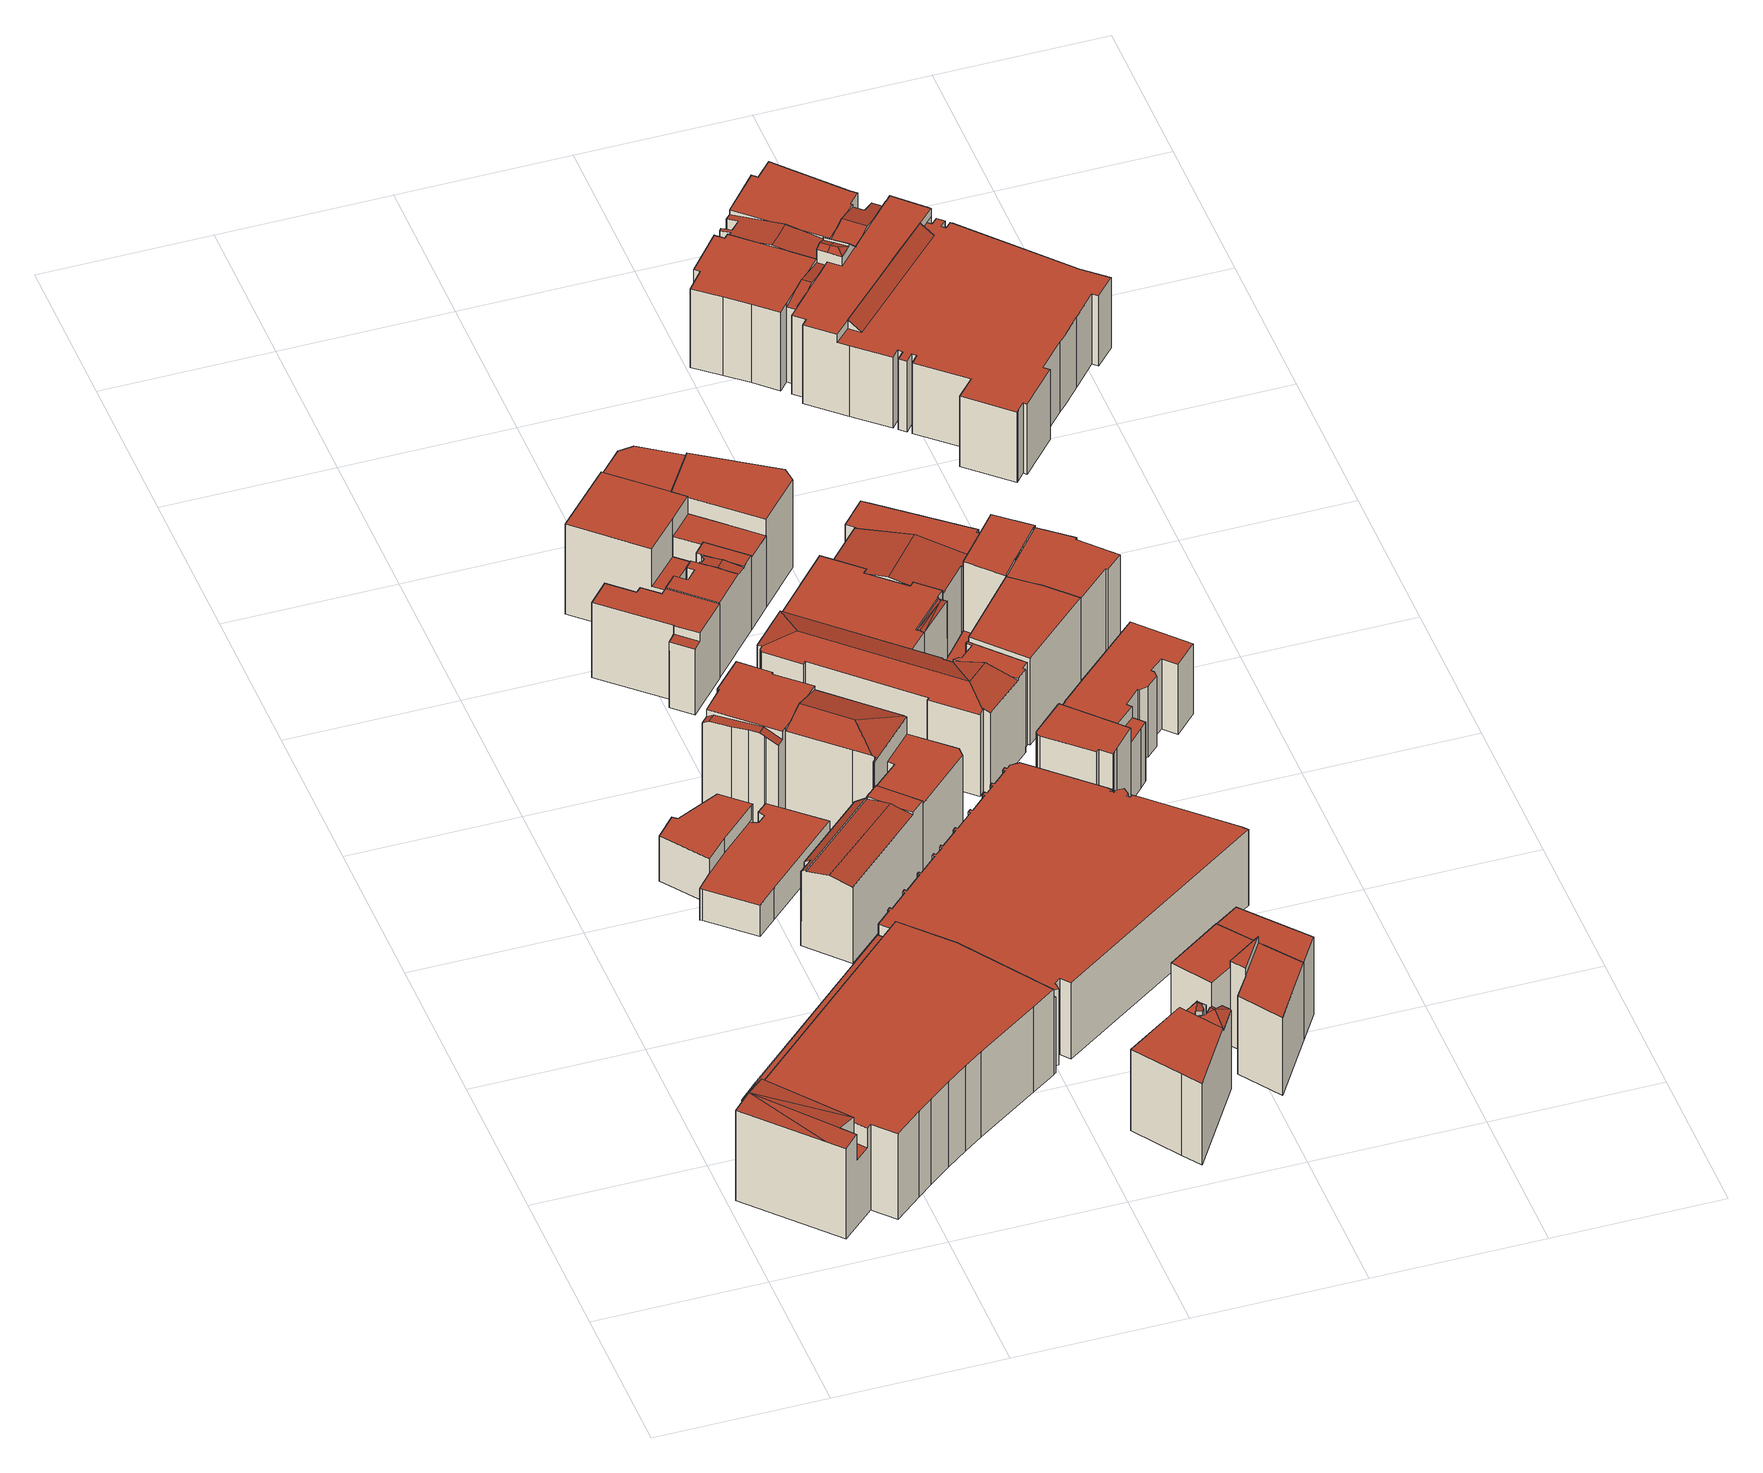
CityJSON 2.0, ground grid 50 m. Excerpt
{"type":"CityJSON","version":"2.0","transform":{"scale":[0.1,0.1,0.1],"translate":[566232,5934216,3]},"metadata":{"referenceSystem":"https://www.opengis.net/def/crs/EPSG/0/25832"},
"CityObjects":{
"building1":{"type":"Building","attributes":{"Gemeindeschluessel":"02000000","Geometrietyp2DReferenz":"3000","function":"31001_2460","roofType":"1000","measuredHeight":31.74,"storeysAboveGround":8},"geometry":[{"type":"MultiSurface","lod":"2","boundaries":[[[0,1,2]],[[3,4,5,6,1]],[[7,3,1]],[[8,9,10,11]],[[12,4,3,13]],[[10,13,3,7,11]],[[14,15,16,17]],[[17,16,18,19]],[[20,21,22,23]],[[23,22,24,25]],[[25,24,26,27]],[[27,26,28,29]],[[29,28,30,31]],[[31,30,32,33]],[[9,34,13,10]],[[11,7,35,8]],[[36,37,38,39,40,41,14,17,19,42,20,23,25,27,29,31,33]],[[0,2,39,38,43]],[[38,37,44,34,9,8,35,43]],[[44,37,36,45]],[[45,36,33,32]],[[21,20,42,46]],[[42,19,18,47,48,46]],[[15,14,41,49]],[[50,5,4,12,48,47]],[[41,40,6,5,50,49]],[[40,39,2,1,6]],[[21,46,48,12,13,34,44,45,32,30,28,26,24,22]],[[50,47,18,16,15,49]],[[0,43,35,7,1]]],"semantics":{"surfaces":[{"type":"RoofSurface"},{"type":"WallSurface"},{"type":"GroundSurface"}],"values":[0,0,0,0,1,1,1,1,1,1,1,1,1,1,1,1,2,1,1,1,1,1,1,1,1,1,1,0,0,0]}}]},
"building2":{"type":"Building","attributes":{"name":"Evangelisch Reformierte Kirche","Gemeindeschluessel":"02000000","Geometrietyp2DReferenz":"3000","function":"31001_3040","roofType":"1000","measuredHeight":15.54,"storeysAboveGround":1},"geometry":[{"type":"MultiSurface","lod":"2","boundaries":[[[51,52,53,54]],[[54,53,55,56]],[[57,58,59,60]],[[60,59,61,62]],[[63,64,65,66]],[[67,68,69,70]],[[71,72,64,63]],[[73,74,75,76]],[[76,75,77,78]],[[79,57,60,62,80,51,54,56,81,82,67,70,73,76,78,83]],[[65,64,72,84,85,55,53,52]],[[86,87,77,75,74,69,68,71,63,66,61,59,58]],[[65,52,51,80,66]],[[77,87,83,78]],[[85,84,82,81]],[[87,86,79,83]],[[69,74,73,70]],[[67,82,84,72,71,68]],[[86,58,57,79]],[[61,66,80,62]],[[55,85,81,56]]],"semantics":{"surfaces":[{"type":"WallSurface"},{"type":"GroundSurface"},{"type":"RoofSurface"}],"values":[0,0,0,0,0,0,0,0,0,1,2,2,0,0,0,0,0,0,0,0,0]}}]},
"building3":{"type":"Building","attributes":{"Gemeindeschluessel":"02000000","Geometrietyp2DReferenz":"3000","function":"31001_2010","roofType":"3100","measuredHeight":27.62,"storeysAboveGround":8},"geometry":[{"type":"MultiSurface","lod":"2","boundaries":[[[88,89,90,91,92,93]],[[94,95,89,88,96]],[[95,97,98,99,100,90]],[[101,102,103,104]],[[104,103,105,106]],[[92,107,108,93]],[[109,91,100,99,110]],[[110,99,98,111]],[[94,97,95]],[[90,100,91]],[[112,113,106,105]],[[114,101,104,106,113,109,110,111]],[[101,114,96,88,93,108,102]],[[114,111,98,97,94,96]],[[95,90,89]],[[109,113,112,107,92,91]],[[112,105,103,102,108,107]]],"semantics":{"surfaces":[{"type":"RoofSurface"},{"type":"WallSurface"},{"type":"GroundSurface"}],"values":[0,0,0,1,1,1,1,1,1,1,1,2,1,1,1,1,0]}}]},
"building4":{"type":"Building","attributes":{"Gemeindeschluessel":"02000000","Geometrietyp2DReferenz":"3000","function":"51009_1610","roofType":"1000","measuredHeight":26.26},"geometry":[{"type":"MultiSurface","lod":"2","boundaries":[[[115,116,117,118,119]],[[120,121,122,123,124]],[[124,123,116,115]],[[123,122,117,116]],[[122,121,118,117]],[[121,120,119,118]],[[120,124,115,119]]],"semantics":{"surfaces":[{"type":"GroundSurface"},{"type":"RoofSurface"},{"type":"WallSurface"}],"values":[0,1,2,2,2,2,2]}}]},
"building5":{"type":"Building","attributes":{"Gemeindeschluessel":"02000000","Geometrietyp2DReferenz":"3000","function":"31001_2010","roofType":"1000","measuredHeight":25.77,"storeysAboveGround":8},"geometry":[{"type":"MultiSurface","lod":"2","boundaries":[[[125,126,127,128]],[[128,127,129,130]],[[130,129,131,132]],[[132,131,133,134]],[[135,136,137,138]],[[139,140,141,142]],[[143,137,136,144,145,133,131,129,127,126]],[[139,142,146,125,128,130,132,134,147,148]],[[140,139,148,144,136,135]],[[138,137,143,146,142,141]],[[148,147,145,144]],[[125,146,143,126]],[[147,134,133,145]],[[138,141,140,135]]],"semantics":{"surfaces":[{"type":"WallSurface"},{"type":"RoofSurface"},{"type":"GroundSurface"}],"values":[0,0,0,0,0,0,1,2,0,0,0,0,0,1]}}]},
"building6":{"type":"Building","attributes":{"Gemeindeschluessel":"02000000","Geometrietyp2DReferenz":"3000","function":"31001_2070","roofType":"1000","measuredHeight":34.02,"storeysAboveGround":10},"geometry":[{"type":"MultiSurface","lod":"2","boundaries":[[[149,150,151,152,153]],[[154,155,156,157,150,149]],[[158,159,160,161,162,163,164,165,166,167,168,169]],[[170,171,157,156,172,173]],[[174,175,176,177,161,178]],[[179,162,177,176,180,181,182]],[[183,180,176,175,184,185,186,187]],[[187,186,188]],[[189,153,152,190]],[[191,155,154,192]],[[193,168,167,194]],[[194,167,166,195]],[[195,166,165,196]],[[196,165,164,197]],[[179,163,162]],[[161,160,178]],[[198,173,172,199]],[[200,182,181,201]],[[202,185,184,203]],[[204,187,188,205]],[[204,205,202,203,206,207,208,198,199,191,192,189,190,193,194,195,196,197,200,201,209]],[[200,197,164,163,179,182]],[[158,169,151,150,157,171]],[[202,205,188,186,185]],[[204,209,183,187]],[[209,201,181,180,183]],[[206,203,184,175,174]],[[162,161,177]],[[198,208,170,173]],[[208,207,159,158,171,170]],[[207,206,174,178,160,159]],[[191,199,172,156,155]],[[189,192,154,149,153]],[[193,190,152,151,169,168]]],"semantics":{"surfaces":[{"type":"RoofSurface"},{"type":"WallSurface"},{"type":"GroundSurface"}],"values":[0,0,0,0,0,0,0,0,1,1,1,1,1,1,1,1,1,1,1,1,2,1,1,1,1,1,1,1,1,1,1,1,1,1]}}]},
"building7":{"type":"Building","attributes":{"Gemeindeschluessel":"02000000","Geometrietyp2DReferenz":"3000","function":"51009_1610","roofType":"1000","measuredHeight":28.71},"geometry":[{"type":"MultiSurface","lod":"2","boundaries":[[[210,211,212,213,214,215,216,217,218]],[[216,219,220,217]],[[221,222,211,210]],[[223,224,225,226,227,228]],[[229,230,231,232,233,234,235,236,223,228]],[[237,238,239,216,215]],[[239,240,241,242,219,216]],[[231,243,232]],[[231,244,245,246,243]],[[247,248,231,230]],[[248,249,250,244,231]],[[251,252,253,221,210]],[[254,255,256,257]],[[258,259,260,261]],[[262,214,213,263]],[[263,213,212,264]],[[251,228,227,252]],[[265,226,225,266]],[[266,225,224,267]],[[268,236,235,269]],[[269,235,234,270]],[[270,234,233,271]],[[272,238,237,273]],[[274,242,241,275]],[[275,241,240,276]],[[277,246,245,278]],[[279,250,249,280]],[[261,260,255,254]],[[281,247,230,229,282,259,258]],[[283,274,275,276,272,273,262,263,264,284,285,265,266,267,268,269,270,271,277,278,279,280,281,258,261,254,257]],[[286,256,255,260,259,282]],[[283,257,256,286,218,217,220]],[[286,282,229,228,251,210,218]],[[277,271,233,232,243,246]],[[281,280,249,248,247]],[[279,278,245,244,250]],[[272,276,240,239,238]],[[268,267,224,223,236]],[[265,285,253,252,227,226]],[[285,284,222,221,253]],[[274,283,220,219,242]],[[284,264,212,211,222]],[[262,273,237,215,214]]],"semantics":{"surfaces":[{"type":"RoofSurface"},{"type":"WallSurface"},{"type":"GroundSurface"}],"values":[0,0,0,0,0,0,0,0,0,0,0,0,1,1,1,1,1,1,1,1,1,1,1,1,1,1,1,1,1,2,0,1,1,1,1,1,1,1,1,1,1,1,1]}}]},
"building8":{"type":"Building","attributes":{"Gemeindeschluessel":"02000000","Geometrietyp2DReferenz":"3000","function":"31001_2010","roofType":"1000","measuredHeight":30.96,"storeysAboveGround":8},"geometry":[{"type":"MultiSurface","lod":"2","boundaries":[[[287,288,289,290]],[[291,292,293,294]],[[295,296,297,298]],[[289,299,300,290]],[[301,288,287,302]],[[303,304,305,306]],[[307,301,302,308,295,298,305,304,291,294]],[[309,293,292,303,306,310]],[[293,309,307,294]],[[301,307,309,311,299,289,288]],[[308,302,287,290,300]],[[296,295,308,300]],[[303,292,291,304]],[[305,298,297,312,310,306]],[[311,309,310,312]],[[311,312,297,296,300,299]]],"semantics":{"surfaces":[{"type":"RoofSurface"},{"type":"WallSurface"},{"type":"GroundSurface"}],"values":[0,1,1,1,1,1,2,0,1,1,1,1,1,1,1,0]}}]},
"building9":{"type":"Building","attributes":{"Gemeindeschluessel":"02000000","Geometrietyp2DReferenz":"3000","function":"31001_2010","roofType":"1000","measuredHeight":24.37,"storeysAboveGround":7},"geometry":[{"type":"MultiSurface","lod":"2","boundaries":[[[313,314,315,316]],[[316,315,317,318]],[[319,320,321,322]],[[323,321,320,324,317,315,314]],[[325,313,316,318,326,319,322]],[[313,325,323,314]],[[325,322,321,323]],[[319,326,324,320]],[[326,318,317,324]]],"semantics":{"surfaces":[{"type":"WallSurface"},{"type":"RoofSurface"},{"type":"GroundSurface"}],"values":[0,0,0,1,2,0,0,0,0]}}]},
"building10":{"type":"Building","attributes":{"Gemeindeschluessel":"02000000","Geometrietyp2DReferenz":"3000","function":"31001_2010","roofType":"1000","measuredHeight":26.21,"storeysAboveGround":8},"geometry":[{"type":"MultiSurface","lod":"2","boundaries":[[[327,328,329,330,331,332,333,334,335]],[[336,337,338,339,329,328]],[[340,341,342,343]],[[343,342,344,345]],[[335,346,327]],[[336,347,337]],[[348,334,333,349]],[[349,333,332,350]],[[338,351,339]],[[330,352,331]],[[353,354,355,356]],[[357,358,351,338,337,347,359,360]],[[340,343,345,361,362,353,356,363,348,349,350,364,365,366,357,360]],[[359,347,336,327,346,355,354,367,368,344,342,341]],[[368,367,362,361]],[[369,366,365,370]],[[370,365,364,352]],[[358,357,366,369]],[[327,336,328]],[[330,329,339]],[[364,350,332,331,352]],[[367,354,353,362]],[[348,363,346,335,334]],[[355,346,363,356]],[[359,341,340,360]],[[344,368,361,345]],[[330,339,351,358,369,370,352]]],"semantics":{"surfaces":[{"type":"RoofSurface"},{"type":"WallSurface"},{"type":"GroundSurface"}],"values":[0,0,1,1,1,1,1,1,1,1,1,1,2,0,1,1,1,1,1,1,1,1,1,1,1,1,0]}}]},
"building11":{"type":"Building","attributes":{"Gemeindeschluessel":"02000000","Geometrietyp2DReferenz":"3000","function":"31001_2010","roofType":"1000","measuredHeight":26.34,"storeysAboveGround":7},"geometry":[{"type":"MultiSurface","lod":"2","boundaries":[[[371,372,373,374]],[[374,373,375,376]],[[376,375,377,378]],[[378,377,379,380]],[[380,379,381,382]],[[382,381,383,384]],[[384,383,385,386]],[[386,385,387,388]],[[388,387,389,390]],[[390,389,391,392]],[[392,391,393,394]],[[394,393,395,396]],[[396,395,397,398]],[[398,397,399,400]],[[400,399,401,402]],[[402,401,403,404]],[[404,403,405,406]],[[406,405,407,408]],[[408,407,409,410]],[[410,409,411,412]],[[413,414,415,416]],[[417,418,419,420]],[[420,419,421,422]],[[423,424,425,426]],[[426,425,427,428]],[[429,430,431,432]],[[432,431,433,434]],[[435,436,437,438]],[[439,440,441,442]],[[443,444,445,446]],[[446,445,447,448]],[[448,447,449,450]],[[451,452,453,454]],[[454,453,455,456]],[[456,455,457,458]],[[458,457,459,460]],[[461,462,463,464]],[[464,463,465,466]],[[466,465,467,468]],[[468,467,469,470]],[[470,469,471,472]],[[472,471,473,474]],[[474,473,475,476]],[[476,475,477,478]],[[478,477,479,480]],[[480,479,481,482]],[[482,481,483,484]],[[484,483,485,486]],[[486,485,487,488]],[[488,487,489,490]],[[490,489,491,492]],[[492,491,493,494]],[[494,493,495,496]],[[442,441,424,423]],[[451,454,456,458,460,497,371,374,376,378,380,382,384,386,388,390,392,394,396,398,400,402,404,406,408,410,412,443,446,448,450,461,464,466,468,470,472,474,476,478,480,482,484,486,488,490,492,494,496,429,432,434,413,416,498,417,420,422,435,438,439,442,423,426,428]],[[499,459,457,455,453,452,427,425,424,441,440,437,436,421,419,418,500,415,414,433,431,430,495,493,491,489,487,485,483,481,479,477,475,473,471,469,467,465,463,462,449,447,445,444,411,409,407,405,403,401,399,397,395,393,391,389,387,385,383,381,379,377,375,373,372]],[[449,462,461,450]],[[437,440,439,438]],[[495,430,429,496]],[[459,499,497,460]],[[427,452,451,428]],[[499,372,371,497]],[[421,436,435,422]],[[500,418,417,498]],[[415,500,498,416]],[[433,414,413,434]],[[411,444,443,412]]],"semantics":{"surfaces":[{"type":"WallSurface"},{"type":"GroundSurface"},{"type":"RoofSurface"}],"values":[0,0,0,0,0,0,0,0,0,0,0,0,0,0,0,0,0,0,0,0,0,0,0,0,0,0,0,0,0,0,0,0,0,0,0,0,0,0,0,0,0,0,0,0,0,0,0,0,0,0,0,0,0,0,1,2,0,0,0,0,0,0,0,0,0,0,0]}}]},
"building12":{"type":"Building","attributes":{"Gemeindeschluessel":"02000000","Geometrietyp2DReferenz":"3000","function":"31001_2010","roofType":"1000","measuredHeight":29.57,"storeysAboveGround":7},"geometry":[{"type":"MultiSurface","lod":"2","boundaries":[[[501,502,503,504]],[[505,506,503,502,507]],[[508,509,501,504,510]],[[508,510,506,505]],[[509,508,505,507]],[[510,504,503,506]],[[501,509,507,502]]],"semantics":{"surfaces":[{"type":"WallSurface"},{"type":"RoofSurface"},{"type":"GroundSurface"}],"values":[0,1,2,0,0,0,0]}}]},
"building13":{"type":"Building","attributes":{"Gemeindeschluessel":"02000000","Geometrietyp2DReferenz":"3000","function":"31001_2010","roofType":"1000","measuredHeight":24.8,"storeysAboveGround":6},"geometry":[{"type":"MultiSurface","lod":"2","boundaries":[[[511,512,513,514,515,516,517,518]],[[519,520,521,522,523,524,525,526]],[[526,525,512,511]],[[525,524,513,512]],[[524,523,514,513]],[[523,522,515,514]],[[522,521,516,515]],[[521,520,517,516]],[[520,519,518,517]],[[519,526,511,518]]],"semantics":{"surfaces":[{"type":"GroundSurface"},{"type":"RoofSurface"},{"type":"WallSurface"}],"values":[0,1,2,2,2,2,2,2,2,2]}}]},
"building14":{"type":"Building","attributes":{"Gemeindeschluessel":"02000000","Geometrietyp2DReferenz":"3000","function":"31001_2010","roofType":"1000","measuredHeight":29.18,"storeysAboveGround":7},"geometry":[{"type":"MultiSurface","lod":"2","boundaries":[[[527,528,529]],[[530,531,532,533]],[[534,535,536,537]],[[538,529,528,539]],[[540,541,542,543]],[[534,537,544,545,530,533,546,540,543]],[[542,541,547,548,549,536,535]],[[547,541,540,546,550,551]],[[545,544,549,548,527,529,538]],[[542,535,534,543]],[[536,549,544,537]],[[548,547,551,539,528,527]],[[531,530,545,538]],[[550,546,533,532]],[[550,532,531,538,539,551]]],"semantics":{"surfaces":[{"type":"RoofSurface"},{"type":"WallSurface"},{"type":"GroundSurface"}],"values":[0,1,1,1,1,2,0,1,1,1,1,1,1,1,0]}}]},
"building15":{"type":"Building","attributes":{"Gemeindeschluessel":"02000000","Geometrietyp2DReferenz":"3000","function":"31001_2010","roofType":"3100","measuredHeight":30.84,"storeysAboveGround":7},"geometry":[{"type":"MultiSurface","lod":"2","boundaries":[[[552,553,554,555,556,557]],[[558,559,560,561,562,563]],[[564,565,566,567]],[[568,569,564,570]],[[571,572,573,574,575]],[[576,577,578,579,580,581,582,583,584,585,586,587,588,573]],[[589,590,591,592,576,572,571]],[[564,569,565]],[[593,553,552,594]],[[594,552,557,595]],[[596,597,598,599]],[[599,598,600,601]],[[601,600,602,603]],[[566,604,605,567]],[[606,607,608,609]],[[609,608,610,611]],[[611,610,612,613]],[[613,612,614,615]],[[615,614,616,617]],[[617,616,618,619]],[[620,621,622,623]],[[624,625,626,627]],[[627,626,628,629]],[[567,605,630]],[[631,632,633]],[[562,632,634,563]],[[635,561,560,636]],[[636,560,559,637]],[[638,587,586,639]],[[639,586,585,640]],[[640,585,584,641]],[[641,584,583,642]],[[643,582,581,644]],[[645,580,579,646]],[[646,579,578,647]],[[592,577,576]],[[573,588,574]],[[648,591,590,649]],[[650,651,652,653]],[[654,655,604,566,565,569,568,656]],[[653,652,644,581,580,645]],[[629,628,597,596]],[[607,606,595,557,556,657,658]],[[648,649,624,627,629,596,599,601,603,593,594,595,606,609,611,613,615,617,619,654,656,659,635,636,637,620,623,660,638,639,640,641,642,650,653,645,646,647]],[[571,575,661,622,621,662,657,556,555]],[[571,555,554,602,600,598,597,628,626,625,589]],[[634,632,631,630,605,604,655,618,616,614,612,610,608,607,658]],[[634,658,657,662,558,563]],[[622,661,660,623]],[[659,656,568,570,633,632]],[[638,660,661,575,574,588,587]],[[651,650,642,583,582,643]],[[648,647,578,577,592,591]],[[576,573,572]],[[630,631,663]],[[635,659,632,562,561]],[[624,649,590,589,625]],[[620,637,559,558,662,621]],[[618,655,654,619]],[[593,603,602,554,553]],[[651,643,644,652]],[[631,633,570,564,663]],[[630,663,564,567]]],"semantics":{"surfaces":[{"type":"RoofSurface"},{"type":"WallSurface"},{"type":"GroundSurface"}],"values":[0,0,0,0,0,0,0,0,1,1,1,1,1,1,1,1,1,1,1,1,1,1,1,1,1,1,1,1,1,1,1,1,1,1,1,1,1,1,1,1,1,1,1,2,0,0,0,1,1,1,1,1,1,1,1,1,1,1,1,1,0,0,0]}}]},
"building16":{"type":"Building","attributes":{"Gemeindeschluessel":"02000000","Geometrietyp2DReferenz":"3000","function":"31001_2010","roofType":"1000","measuredHeight":30.33,"storeysAboveGround":8},"geometry":[{"type":"MultiSurface","lod":"2","boundaries":[[[664,665,666,511]],[[516,667,668,508]],[[669,510,508,668]],[[666,665,670,669,668,667]],[[516,508,510,671,664,511]],[[671,510,669,670]],[[516,511,666,667]],[[664,671,670,665]]],"semantics":{"surfaces":[{"type":"WallSurface"},{"type":"RoofSurface"},{"type":"GroundSurface"}],"values":[0,0,0,1,2,0,0,0]}}]},
"building17":{"type":"Building","attributes":{"Gemeindeschluessel":"02000000","Geometrietyp2DReferenz":"3000","function":"31001_2010","roofType":"1000","measuredHeight":26.85,"storeysAboveGround":7},"geometry":[{"type":"MultiSurface","lod":"2","boundaries":[[[546,672,673,674]],[[674,673,675,676]],[[543,677,678,540]],[[540,678,672,546]],[[679,680,677,543]],[[680,679,676,675]],[[676,679,543,540,546,674]],[[680,675,673,672,678,677]]],"semantics":{"surfaces":[{"type":"WallSurface"},{"type":"GroundSurface"},{"type":"RoofSurface"}],"values":[0,0,0,0,0,0,1,2]}}]},
"building18":{"type":"Building","attributes":{"Gemeindeschluessel":"02000000","Geometrietyp2DReferenz":"3000","function":"31001_2010","roofType":"1000","measuredHeight":26.01,"storeysAboveGround":7},"geometry":[{"type":"MultiSurface","lod":"2","boundaries":[[[681,682,683,684]],[[684,683,685,686]],[[686,685,687,688]],[[688,687,689,690]],[[690,689,691,692]],[[693,694,695,696]],[[697,698,699,700]],[[700,699,701,702]],[[703,704,705,706]],[[706,705,707,708]],[[695,694,707,705,704,691,689,687,685,683,682,701,699,698]],[[703,706,708,693,696,697,700,702,681,684,686,688,690,692]],[[697,696,695,698]],[[693,708,707,694]],[[703,692,691,704]],[[681,702,701,682]]],"semantics":{"surfaces":[{"type":"WallSurface"},{"type":"RoofSurface"},{"type":"GroundSurface"}],"values":[0,0,0,0,0,0,0,0,0,0,1,2,0,0,0,0]}}]},
"building19":{"type":"Building","attributes":{"Gemeindeschluessel":"02000000","Geometrietyp2DReferenz":"3000","function":"31001_2010","roofType":"3100","measuredHeight":27.62,"storeysAboveGround":7},"geometry":[{"type":"MultiSurface","lod":"2","boundaries":[[[614,616,709,710,711,712,713,714]],[[715,716,717,718]],[[719,720,721,722]],[[722,721,723,724]],[[724,723,725,726]],[[727,711,710,728]],[[728,710,709,729]],[[729,709,616,730]],[[730,616,614,731]],[[727,728,729,730,731,715,718,732,733,734,735,719,722,724,726]],[[736,737,738,733,732,739]],[[740,712,711,727,726,725]],[[741,734,733,738]],[[720,719,735,742]],[[742,735,734,741]],[[739,732,718,717]],[[715,731,614,714,716]],[[737,736,713,712,740]],[[737,740,725,723,721,720,742,741,738]],[[739,717,716,714,713,736]]],"semantics":{"surfaces":[{"type":"RoofSurface"},{"type":"WallSurface"},{"type":"GroundSurface"}],"values":[0,1,1,1,1,1,1,1,1,2,1,1,1,1,1,1,1,1,0,0]}}]},
"building20":{"type":"Building","attributes":{"Gemeindeschluessel":"02000000","Geometrietyp2DReferenz":"3000","function":"31001_2010","roofType":"1000","measuredHeight":29.89,"storeysAboveGround":8},"geometry":[{"type":"MultiSurface","lod":"2","boundaries":[[[743,744,745,746,747,748,749,750,751,752,753,754]],[[755,756,757,758,759,760,761,762]],[[763,752,751,764]],[[764,751,750,765]],[[765,750,749,766]],[[767,754,753,768]],[[768,753,752,763]],[[743,769,770,744]],[[771,758,757,772]],[[772,757,756,773]],[[773,756,755,774]],[[775,762,761,776]],[[746,760,759,747]],[[777,778,779,780]],[[780,779,781,782]],[[782,781,783,784]],[[785,786,769,743,754,767]],[[787,748,747,759,758,771]],[[785,767,768,763,764,765,766,787,771,772,773,774,775,776,788,777,780,782,784]],[[778,777,788,745,744,770]],[[775,774,755,762]],[[786,785,784,783]],[[788,776,761,760,746,745]],[[787,766,749,748]],[[786,783,781,779,778,770,769]]],"semantics":{"surfaces":[{"type":"RoofSurface"},{"type":"WallSurface"},{"type":"GroundSurface"}],"values":[0,0,1,1,1,1,1,1,1,1,1,1,1,1,1,1,1,1,2,1,1,1,1,1,0]}}]},
"building21":{"type":"Building","attributes":{"Gemeindeschluessel":"02000000","Geometrietyp2DReferenz":"3000","function":"31001_2010","roofType":"1000","measuredHeight":24.39,"storeysAboveGround":6},"geometry":[{"type":"MultiSurface","lod":"2","boundaries":[[[789,790,791,792]],[[792,791,793,794]],[[794,793,795,796]],[[797,798,799,800,801]],[[800,799,802,803]],[[804,805,806,807]],[[807,806,790,789]],[[808,809,810,811]],[[811,810,812,813]],[[813,812,814,815]],[[815,814,816,817]],[[817,816,818,819]],[[819,818,798,797]],[[820,821,822,823]],[[824,825,826,827]],[[801,800,828,829]],[[830,826,825,831,795,793,791,790,806,805,802,799,798,818,816,814,812,810,809]],[[832,808,811,813,815,817,819,797,801,829,820,823,804,807,789,792,794,796,833,824,827]],[[833,796,795,831]],[[824,833,831,825]],[[832,827,826,830]],[[821,820,829,828]],[[808,832,830,809]],[[804,823,822,803,802,805]],[[821,828,800,803,822]]],"semantics":{"surfaces":[{"type":"WallSurface"},{"type":"RoofSurface"},{"type":"GroundSurface"}],"values":[0,0,0,0,0,0,0,0,0,0,0,0,0,0,0,0,1,2,0,0,0,0,0,0,1]}}]},
"building22":{"type":"Building","attributes":{"Gemeindeschluessel":"02000000","Geometrietyp2DReferenz":"3000","function":"31001_2010","roofType":"1000","measuredHeight":28.55,"storeysAboveGround":8},"geometry":[{"type":"MultiSurface","lod":"2","boundaries":[[[834,835,836,837]],[[838,839,840,841]],[[841,840,842,843]],[[843,842,844,845]],[[846,847,848,849]],[[849,848,850,851]],[[851,850,852,853]],[[854,855,856,857]],[[852,850,848,847,856,855,844,842,840,839,836,835,858]],[[846,849,851,853,859,834,837,838,841,843,845,854,857]],[[859,853,852,858]],[[846,857,856,847]],[[854,845,844,855]],[[838,837,836,839]],[[834,859,858,835]]],"semantics":{"surfaces":[{"type":"WallSurface"},{"type":"RoofSurface"},{"type":"GroundSurface"}],"values":[0,0,0,0,0,0,0,0,1,2,0,0,0,0,0]}}]},
"building23":{"type":"Building","attributes":{"Gemeindeschluessel":"02000000","Geometrietyp2DReferenz":"3000","function":"31001_3030","roofType":"1000","measuredHeight":31.26,"storeysAboveGround":1},"geometry":[{"type":"MultiSurface","lod":"2","boundaries":[[[860,861,862,863,864,865]],[[862,866,867,868,869,863]],[[870,871,872,873]],[[871,874,875,872]],[[876,877,871,870]],[[878,879,880]],[[877,881,874,871]],[[882,879,878]],[[883,882,878]],[[884,883,878]],[[876,881,877]],[[883,885,882]],[[886,887,868]],[[868,887,869]],[[864,888,865]],[[889,890,891]],[[892,893,879,894]],[[895,894,879,893,896]],[[860,897,861]],[[866,898,867]],[[899,900,901,902]],[[903,904,905,906]],[[907,908,909,910]],[[910,909,911,912]],[[912,911,913,914]],[[914,913,915,916]],[[917,918,919,920]],[[920,919,921,922]],[[922,921,908,907]],[[923,924,925,926]],[[927,928,929,930]],[[930,929,931,932]],[[932,931,933,934]],[[934,933,935,936]],[[937,938,939,940]],[[902,901,941,942]],[[943,944,945,946]],[[946,945,947,948]],[[948,947,949,950]],[[950,949,951,952]],[[952,951,953,954]],[[954,953,955,956]],[[956,955,957,958]],[[958,957,959,960]],[[960,959,961,962]],[[962,961,963,964]],[[964,963,965,966]],[[966,965,967,968]],[[968,967,969,970]],[[970,969,971,972]],[[972,971,973,974]],[[974,973,975,976]],[[976,975,977,978]],[[979,980,981,982]],[[982,981,983,984]],[[985,986,904,903]],[[987,988,989,990]],[[990,989,991,992]],[[992,991,993,994]],[[994,993,995,996]],[[996,995,997,998]],[[998,997,999,1000]],[[1000,999,1001,1002]],[[1002,1001,1003,1004]],[[1004,1003,1005,1006]],[[1006,1005,1007,1008]],[[1008,1007,1009,1010]],[[1010,1009,1011,1012]],[[899,1013,1014,1015,906,905,1016,1017,1018,900]],[[939,938,941,901,1019,1020,1021,904,986,983,981,980,1022,1023,1024,1025,1026,1027,883,1028,1029,898,866,1030,861,897,1031,1032]],[[977,975,973,971,969,967,965,963,961,959,957,955,953,951,949,947,945,944,1033,1034,1035,1036,1011,1009,1007,1005,1003,1001,999,997,995,993,991,989,988,985,903,906,1015,1014,1013,899,902,942]],[[900,1018,1017,1016,905,904,1021,1020,1019,901]],[[1010,1012,1037,1038,1039,1040,943,946,948,950,952,954,956,958,960,962,964,966,968,970,972,974,976,978,1041,937,940,1042,1043,1044,1045,1046,917,920,922,907,910,912,914,916,1047,1048,1049,923,926,1050,1051,1052,1053,1054,1055,1056,927,930,932,934,936,1057,1058,1059,1060,1061,1062,1063,979,982,984,1064,987,990,992,994,996,998,1000,1002,1004,1006,1008]],[[1065,1066,1067,1068,1069,1070,1071,1072,1073,1074,1075,1076,1077,1078,1079,1080,925,924]],[[1081,1082,1024,1083,1084,1085,1086,1087,1088,889,891,1089]],[[1044,897,860,865,888,1045]],[[915,1090,1067,1066,1065,1049,1048,1047,916]],[[890,889,1088,1087,1060,1059,1058,1057,1091]],[[887,873,872,875,880,879,894,895,1092,1093,868]],[[943,1040,1039,1038,1035,1034,1033,944]],[[986,985,988,987,1064,984,983]],[[1038,1037,1012,1011,1036,1035]],[[1084,1022,980,979,1063,1062,1085]],[[1041,978,977,942,941,938,937]],[[940,939,1032,1042]],[[1075,1074,1094,928,927,1056,1055]],[[1087,1086,1085,1062,1061,1060]],[[1023,1022,1084,1083,1024]],[[885,883,1027,1026,1095]],[[1025,1024,1082,1026]],[[1089,891,1096,892]],[[1029,1028,883,884,881,876]],[[882,885,1095,1097,894,879]],[[874,881,884,878,880,875]],[[867,898,1029,876,870,873,887,868]],[[1032,1031,897,1044,1043,1042]],[[1073,1072,1098,1094,1074]],[[1057,936,935,1091]],[[1030,866,862,861]],[[863,869,1099,864]],[[1071,896,1100,1072]],[[1054,1053,1077,1076,1075,1055]],[[1101,886,1069,1068]],[[1079,1078,1077,1053,1052,1051]],[[1080,1079,1051,1050,926,925]],[[1049,1065,924,923]],[[917,1046,1045,888,1102,918]],[[1068,1067,1090]],[[1097,1095,1026,1082,1081,1089,892,894]],[[886,868,1093,1092,895,896,1071,1070,1069]],[[1098,1072,1100,896,893,892,1096,891,890,1091,935,933,931,929,928,1094]],[[921,919,918,1102,888,864,1099,869,887,886,1101,1068,1090,915,913,911,909,908]]],"semantics":{"surfaces":[{"type":"RoofSurface"},{"type":"WallSurface"},{"type":"GroundSurface"}],"values":[0,0,0,0,0,0,0,0,0,0,0,0,1,1,1,1,1,1,1,1,1,1,1,1,1,1,1,1,1,1,1,1,1,1,1,1,1,1,1,1,1,1,1,1,1,1,1,1,1,1,1,1,1,1,1,1,1,1,1,1,1,1,1,1,1,1,1,1,0,0,0,1,2,0,0,1,1,1,1,1,1,1,1,1,1,1,1,1,1,1,1,1,1,1,1,1,1,1,1,1,1,1,1,1,1,1,1,1,0,0,0,0]}}]}
},
"vertices":[
[192,97,357],[62,345,364],[8,295,357],[293,167,357],[115,395,357],[106,387,358],[107,387,358],[243,131,364],[276,92,272],[320,132,272],[293,167,272],[243,131,272],[115,395,341],[293,167,341],[122,475,46],[122,475,272],[626,944,272],[626,944,46],[628,942,272],[628,942,46],[967,506,46],[967,506,341],[894,457,341],[894,457,46],[704,328,341],[704,328,46],[647,288,341],[647,288,46],[583,241,341],[583,241,46],[516,189,341],[516,189,46],[470,152,341],[470,152,46],[320,132,341],[276,92,364],[388,83,46],[332,143,46],[233,52,46],[8,295,46],[107,387,46],[70,426,46],[788,769,46],[233,52,358],[332,143,341],[388,83,341],[788,769,341],[663,904,272],[663,904,341],[70,426,272],[106,387,272],
[255,1635,4],[255,1635,160],[312,1697,160],[312,1697,4],[326,1686,160],[326,1686,4],[434,1336,4],[434,1336,112],[311,1446,112],[311,1446,4],[305,1452,112],[305,1452,4],[413,1568,112],[413,1568,160],[351,1504,160],[351,1504,112],[518,1665,4],[518,1665,112],[540,1655,112],[540,1655,4],[524,1672,112],[524,1672,160],[563,1676,4],[563,1676,112],[552,1696,112],[552,1696,4],[582,1723,112],[582,1723,4],[492,1390,4],[351,1504,4],[456,1747,4],[531,1679,4],[718,1600,4],[531,1679,160],[456,1747,160],[492,1390,112],[718,1600,112],
[575,1186,296],[822,1412,296],[804,1432,291],[775,1463,283],[774,1463,283],[528,1236,283],[869,1362,283],[840,1393,291],[622,1135,283],[869,1362,291],[908,1398,291],[813,1498,291],[775,1463,291],[517,1248,20],[517,1248,276],[558,1285,276],[558,1285,20],[544,1300,260],[544,1300,20],[774,1463,288],[528,1236,288],[775,1463,20],[813,1498,20],[908,1398,20],[750,1489,260],[750,1489,20],[622,1135,20],
[582,1976,28],[565,1958,28],[562,1966,28],[565,1975,28],[573,1979,28],[573,1979,291],[565,1975,291],[562,1966,291],[565,1958,291],[582,1976,291],
[348,2451,27],[348,2451,285],[406,2515,285],[406,2515,27],[474,2453,285],[474,2453,27],[489,2468,285],[489,2468,27],[535,2426,285],[535,2426,27],[578,2241,257],[578,2241,285],[522,2292,285],[522,2292,257],[556,2218,27],[556,2218,253],[501,2269,254],[501,2269,27],[523,2292,285],[665,2337,285],[551,2442,285],[523,2292,27],[551,2442,27],[665,2337,27],
[462,1832,340],[482,1853,340],[467,1867,328],[453,1852,328],[447,1846,328],[510,1788,344],[545,1757,348],[570,1734,350],[588,1754,350],[628,1717,353],[639,1729,353],[640,1728,353],[663,1753,353],[737,1833,353],[767,1865,353],[677,1948,353],[681,1953,353],[604,2025,353],[521,1936,353],[525,1932,353],[467,1867,353],[610,1698,324],[628,1717,324],[580,1725,344],[582,1723,342],[781,1597,343],[821,1559,343],[818,1683,368],[700,1793,368],[640,1728,343],[767,1865,340],[957,1687,340],[955,1689,340],[908,1733,340],[961,1683,338],[827,1553,341],[830,1551,340],[822,1542,340],[822,1536,338],[819,1539,338],[447,1846,28],[453,1852,28],[545,1757,28],[510,1788,28],[525,1932,28],[521,1936,28],[604,2025,28],[681,1953,28],[677,1948,28],[582,1723,28],[580,1725,28],[908,1733,28],[955,1689,28],[830,1551,28],[827,1553,28],[822,1536,28],[819,1539,28],[781,1597,28],[639,1729,28],[610,1698,28],[961,1683,28],
[1282,274,319],[1287,287,329],[1287,288,330],[1288,295,334],[1291,301,339],[1293,301,341],[1300,319,355],[1253,318,320],[1252,317,319],[1317,362,320],[1295,347,320],[1289,279,319],[1288,282,323],[1299,270,349],[1298,270,349],[1295,272,349],[1293,274,348],[1292,274,348],[1285,269,345],[1333,198,345],[1334,198,345],[1334,271,359],[1312,270,353],[1309,268,352],[1306,268,351],[1303,268,350],[1300,269,349],[1312,305,331],[1318,311,333],[1313,319,345],[1311,323,345],[1333,338,321],[1317,362,319],[1325,284,359],[1339,281,356],[1334,289,356],[1326,284,359],[1380,270,345],[1377,274,347],[1362,292,348],[1341,278,356],[1285,269,319],[1292,274,319],[1291,276,319],[1075,197,72],[1075,197,353],[1130,234,353],[1130,234,72],[1207,3,72],[1207,3,353],[1169,58,353],[1169,58,72],[1291,301,72],[1288,295,72],[1287,288,72],[1293,274,72],[1295,272,72],[1298,270,72],[1300,269,72],[1303,268,72],[1306,268,72],[1309,268,72],[1318,311,72],[1312,305,72],[1317,362,72],[1333,338,72],[1311,323,72],[1326,284,72],[1334,289,72],[1341,278,72],[1362,292,72],[1380,270,72],[1333,198,353],[1295,347,72],[1288,282,72],[1291,276,72],[1252,317,353],
[686,2565,73],[705,2586,73],[678,2611,73],[659,2590,73],[672,2753,27],[672,2753,337],[708,2720,337],[708,2720,27],[588,2513,27],[588,2513,207],[588,2514,207],[588,2514,27],[678,2611,207],[659,2590,207],[705,2586,27],[686,2565,27],[524,2888,337],[524,2888,27],[365,2718,27],[365,2718,337],[640,2646,27],[659,2590,27],[640,2646,337],[549,2549,337],[640,2646,207],[549,2549,207],
[810,1502,36],[810,1502,280],[891,1576,280],[891,1576,36],[876,1593,280],[876,1593,36],[1072,1581,36],[1072,1581,280],[1072,1551,280],[1072,1551,36],[908,1398,280],[961,1683,280],[908,1398,36],[961,1683,36],
[691,2487,288],[706,2473,290],[729,2499,290],[715,2511,288],[684,2540,284],[685,2521,286],[676,2511,286],[671,2515,285],[666,2509,285],[720,2460,288],[751,2432,284],[774,2457,284],[743,2486,288],[551,2442,28],[551,2442,288],[582,2476,288],[582,2476,28],[586,2481,288],[586,2481,28],[666,2509,288],[751,2432,288],[671,2515,28],[676,2511,28],[685,2521,28],[774,2457,288],[684,2540,288],[629,2502,28],[629,2502,288],[649,2524,288],[649,2524,28],[806,2493,28],[806,2493,288],[665,2337,288],[665,2337,28],[617,2453,28],[647,2486,28],[666,2509,28],[684,2540,28],[673,2550,28],[705,2586,28],[647,2486,288],[617,2453,288],[705,2586,288],[673,2550,288],
[628,942,48],[628,942,311],[673,984,311],[673,984,48],[669,988,311],[669,988,48],[677,995,311],[677,995,48],[682,989,311],[682,989,48],[735,1039,311],[735,1039,48],[730,1044,311],[730,1044,48],[738,1052,311],[738,1052,48],[743,1046,311],[743,1046,48],[796,1096,311],[796,1096,48],[791,1102,311],[791,1102,48],[797,1107,311],[797,1107,48],[802,1102,311],[802,1102,48],[857,1153,311],[857,1153,48],[852,1159,311],[852,1159,48],[859,1165,311],[859,1165,48],[864,1160,311],[864,1160,48],[887,1180,311],[887,1180,48],[882,1186,311],[882,1186,48],[888,1192,311],[888,1192,48],[893,1187,311],[893,1187,48],[1389,1247,48],[1389,1247,311],[1394,1253,311],[1394,1253,48],[1422,1227,48],[1422,1227,311],[1416,1222,311],[1416,1222,48],[1424,1214,311],[1424,1214,48],[1030,549,48],[1030,549,311],[1007,576,311],[1007,576,48],[990,561,311],[990,561,48],[1380,1267,48],[1380,1267,311],[1387,1260,311],[1387,1260,48],[1381,1254,311],[1381,1254,48],[1431,1221,48],[1431,1221,311],[1439,1214,311],[1439,1214,48],[1662,1003,48],[1662,1003,311],[1675,988,311],[1675,988,48],[944,1234,48],[944,1234,311],[939,1239,311],[939,1239,48],[947,1247,311],[947,1247,48],[952,1241,311],[952,1241,48],[991,538,48],[991,538,311],[967,537,311],[967,537,48],[959,528,311],[959,528,48],[973,509,311],[973,509,48],[967,506,311],[967,506,48],[1004,1290,48],[1004,1290,311],[999,1295,311],[999,1295,48],[1008,1303,311],[1008,1303,48],[1013,1298,311],[1013,1298,48],[1063,1345,311],[1063,1345,48],[1058,1350,311],[1058,1350,48],[1067,1358,311],[1067,1358,48],[1072,1353,311],[1072,1353,48],[1095,1375,311],[1095,1375,48],[1090,1380,311],[1090,1380,48],[1097,1387,311],[1097,1387,48],[1103,1382,311],[1103,1382,48],[1146,1422,311],[1146,1422,48],[1141,1428,311],[1141,1428,48],[1149,1435,311],[1149,1435,48],[1154,1430,311],[1154,1430,48],[1166,1441,311],[1166,1441,48],[1193,1441,311],[1193,1441,48],[788,769,48],[1419,1253,48],[788,769,311],[1419,1253,311],
[598,2967,29],[598,2967,325],[644,2973,325],[644,2973,29],[672,2753,325],[764,2892,325],[524,2888,325],[672,2753,29],[524,2888,29],[764,2892,29],
[874,2568,29],[806,2493,29],[705,2586,29],[640,2646,29],[676,2685,29],[708,2720,29],[730,2700,29],[753,2679,29],[753,2679,277],[730,2700,277],[708,2720,277],[676,2685,277],[640,2646,277],[705,2586,277],[806,2493,277],[874,2568,277],
[1466,401,360],[1539,513,360],[1437,444,360],[1370,399,68],[1370,399,338],[1295,511,338],[1295,511,68],[1501,206,68],[1501,206,337],[1418,328,337],[1418,328,68],[1437,444,338],[1539,513,338],[1551,501,68],[1551,501,337],[1627,400,337],[1627,400,68],[1466,400,68],[1437,444,68],[1460,624,68],[1540,515,337],[1466,401,337],[1466,400,337],[1460,624,338],[1540,515,338],
[695,2114,311],[704,2105,315],[702,2103,315],[802,2107,338],[797,2230,310],[695,2118,310],[1138,1911,111],[1136,1914,111],[1128,1921,111],[1185,1984,111],[1133,2040,111],[1071,1974,111],[1215,2146,297],[1214,2163,292],[1214,2163,291],[1117,2058,291],[1233,2146,291],[1232,2146,292],[1136,2044,291],[1165,1766,338],[1229,1825,338],[1175,1876,316],[1162,1888,311],[1160,1887,310],[1283,1775,316],[1298,1760,316],[1329,1789,316],[1323,1795,316],[1342,1813,316],[1220,1946,316],[1215,1941,316],[1228,1927,316],[1185,1888,316],[1178,1891,316],[1170,1891,316],[1163,1889,316],[1162,1888,316],[1169,1671,316],[1172,1674,316],[1187,1658,310],[1298,1760,310],[704,2105,29],[695,2114,29],[695,2118,29],[792,2011,29],[792,2011,313],[785,2004,310],[785,2004,29],[696,2088,310],[696,2088,29],[695,2096,312],[695,2096,29],[1214,2163,296],[1117,2058,296],[974,2425,29],[974,2425,296],[997,2404,296],[997,2404,29],[1073,2334,296],[1073,2334,29],[1061,2321,296],[1061,2321,29],[1160,2230,296],[1160,2230,29],[1172,2244,296],[1172,2244,29],[1234,2186,296],[1234,2186,29],[1139,1909,29],[1139,1909,310],[1139,1903,312],[1139,1903,29],[1157,1658,29],[1157,1658,311],[1046,1761,311],[1046,1761,29],[1051,1766,313],[1051,1766,29],[1123,2051,296],[1127,2046,296],[1133,2040,296],[1133,2040,291],[1071,1974,296],[1185,1984,29],[1128,1921,29],[1136,1914,29],[1163,1889,29],[1170,1891,29],[1178,1891,29],[1185,1888,29],[1228,1927,29],[1215,1941,111],[1220,1946,111],[1342,1813,29],[1323,1795,29],[1329,1789,29],[1187,1658,29],[1172,1674,29],[1185,1973,29],[1185,1973,111],[1190,1978,111],[1190,1978,29],[1213,2164,29],[1213,2164,296],[1233,2146,29],[797,2231,310],[797,2231,296],[1133,2040,29],[1157,1885,29],[1157,1885,312],[1138,1911,310],[1125,2049,297],
[993,2698,29],[993,2698,333],[874,2568,333],[708,2720,333],[672,2753,333],[764,2892,333],[987,2744,333],[987,2744,29],
[1460,624,336],[1532,673,336],[1532,673,68],[1611,579,336],[1611,579,68],[1627,400,336],[1551,501,336],[1686,491,68],[1686,491,336],
[1275,1545,51],[1275,1545,311],[1279,1550,311],[1279,1550,51],[1367,1633,311],[1367,1633,51],[1370,1635,311],[1370,1635,51],[1372,1632,311],[1372,1632,51],[1516,1479,311],[1516,1479,51],[1407,1424,51],[1407,1424,311],[1399,1415,311],[1399,1415,51],[1278,1527,51],[1278,1527,311],[1275,1532,311],[1275,1532,51],[1274,1539,311],[1274,1539,51],[1453,1411,51],[1453,1411,311],[1442,1399,311],[1442,1399,51],[1438,1395,311],[1438,1395,51],
[1234,2186,282],[1319,2280,281],[1334,2267,278],[1366,2305,278],[1235,2413,307],[1114,2272,307],[1061,2321,31],[1061,2321,294],[1073,2334,295],[1073,2334,31],[1181,2606,31],[1181,2606,273],[1413,2415,273],[1413,2415,31],[1405,2406,273],[1405,2406,31],[1432,2384,273],[1432,2384,31],[1334,2267,31],[1319,2280,31],[1234,2186,31],[1172,2244,31],[1160,2230,31],[997,2404,31],[1110,2527,31],[1087,2548,31],[1157,2626,31],[1104,2521,278],[1104,2521,273],[1110,2527,273],[997,2404,277],[1366,2305,273],[1087,2548,273],[1157,2626,273],
[1223,1943,94],[1397,2144,94],[1395,2145,94],[1396,2146,94],[1310,2238,94],[1299,2224,94],[1254,2170,94],[1245,2160,94],[1233,2146,94],[1133,2040,94],[1185,1984,94],[1190,1978,94],[1531,2309,333],[1536,2315,333],[1440,2395,333],[1440,2394,333],[1310,2238,333],[1396,2146,333],[1445,2206,333],[1446,2207,333],[1133,2040,34],[1233,2146,34],[1245,2160,34],[1254,2170,34],[1190,1978,34],[1185,1984,34],[1223,1943,333],[1397,2144,333],[1440,2394,34],[1440,2395,34],[1536,2315,34],[1531,2309,34],[1446,2207,34],[1445,2206,34],[1454,2097,34],[1454,2097,333],[1475,2080,333],[1475,2080,34],[1554,1999,333],[1554,1999,34],[1555,1998,333],[1555,1998,34],[1348,1807,34],[1348,1807,333],[1299,2224,34],[1395,2145,34],
[1372,1634,52],[1372,1634,295],[1393,1654,295],[1393,1654,52],[1392,1655,295],[1392,1655,52],[1437,1697,295],[1437,1697,52],[1542,1590,52],[1543,1591,295],[1554,1578,295],[1554,1578,257],[1554,1578,52],[1484,1513,295],[1484,1513,257],[1372,1632,52],[1372,1632,295],[1373,1633,295],[1373,1633,52],[1649,1700,52],[1649,1700,295],[1655,1693,295],[1655,1693,52],[1655,1673,295],[1655,1673,52],[1620,1641,295],[1620,1641,52],[1594,1636,295],[1594,1636,52],[1590,1639,295],[1590,1639,52],[1559,1525,52],[1559,1525,257],[1516,1479,257],[1516,1479,52],[1789,1767,52],[1789,1767,295],[1724,1701,295],[1724,1701,52],[1581,1550,257],[1581,1550,52],[1690,1736,295],[1661,1905,295],[1690,1736,52],[1661,1905,52],
[1445,2206,42],[1445,2206,327],[1446,2207,327],[1446,2207,42],[1531,2309,42],[1531,2309,327],[1536,2315,327],[1536,2315,42],[1626,2240,327],[1626,2240,42],[1621,2234,327],[1621,2234,42],[1657,2095,42],[1657,2095,327],[1554,1999,327],[1554,1999,42],[1475,2080,327],[1475,2080,42],[1454,2097,327],[1454,2097,42],[1712,2135,42],[1712,2135,327],[1663,2089,327],[1663,2089,42],[1395,2145,327],[1395,2145,42],
[1254,3421,266],[1298,3470,278],[1320,3494,285],[1298,3515,285],[1273,3488,278],[1231,3442,266],[1343,3518,278],[1387,3568,266],[1365,3588,266],[1322,3541,278],[1387,3568,310],[1402,3584,318],[1379,3604,318],[1365,3588,310],[1417,3601,310],[1394,3620,310],[1419,3539,310],[1418,3571,318],[1417,3601,319],[1426,3656,274],[1394,3620,319],[1451,3573,310],[1448,3635,274],[1478,3602,278],[1451,3573,319],[1481,3605,274],[1302,3646,278],[1365,3588,278],[1231,3442,278],[1527,3767,269],[1527,3767,278],[1502,3740,278],[1451,3683,278],[1426,3656,278],[1426,3656,269],[1426,3656,266],[1363,3713,278],[1254,3421,278],[1387,3568,278],[1391,3298,250],[1361,3325,279],[1361,3325,278],[1361,3325,250],[1670,3636,250],[1670,3636,278],[1670,3636,279],[1700,3609,250],[1010,3580,7],[1010,3580,278],[1058,3639,278],[1058,3639,7],[1044,3652,278],[1044,3652,7],[1141,3767,278],[1141,3767,7],[1164,3747,278],[1164,3747,7],[1205,3413,7],[1205,3413,278],[1143,3469,278],[1143,3469,7],[1082,3521,278],[1082,3521,7],[1167,3797,7],[1167,3797,262],[1173,3805,262],[1173,3805,7],[1313,3966,7],[1313,3966,278],[1328,3953,278],[1328,3953,7],[1374,4004,278],[1374,4004,7],[1536,3823,278],[1536,3823,7],[1555,3806,278],[1555,3806,7],[1243,3346,7],[1243,3346,278],[1259,3364,278],[1259,3364,7],[1316,3280,278],[1316,3280,250],[1871,3090,7],[1871,3090,250],[1797,3008,250],[1797,3008,7],[1812,2995,250],[1812,2995,7],[1709,2880,250],[1709,2880,7],[1700,2889,250],[1700,2889,7],[1678,2863,250],[1678,2863,7],[1673,2858,250],[1673,2858,7],[1551,2969,250],[1551,2969,7],[1602,3025,250],[1602,3025,7],[1477,3137,250],[1477,3137,7],[1498,3162,250],[1498,3162,7],[1487,3172,250],[1487,3172,7],[1466,3147,250],[1466,3147,7],[1447,3164,250],[1447,3164,7],[1468,3188,250],[1468,3188,7],[1457,3199,250],[1457,3199,7],[1436,3174,250],[1436,3174,7],[1343,3256,250],[1343,3256,7],[1615,3751,7],[1615,3751,278],[1631,3769,278],[1631,3769,7],[1712,3689,278],[1712,3689,7],[1717,3684,250],[1717,3684,278],[1717,3683,7],[1717,3683,250],[1699,3665,250],[1699,3665,7],[1710,3655,250],[1710,3655,7],[1728,3673,250],[1728,3673,7],[1746,3656,250],[1746,3656,7],[1729,3638,250],[1729,3638,7],[1740,3628,250],[1740,3628,7],[1757,3645,250],[1757,3645,7],[1762,3640,250],[1762,3640,7],[2017,3356,250],[2017,3356,7],[2085,3295,250],[2085,3295,7],[2030,3235,250],[2030,3235,7],[2015,3249,250],[2015,3249,7],[1530,3438,250],[1567,3475,250],[1593,3502,250],[1563,3529,279],[1536,3501,279],[1500,3465,279],[1500,3465,278],[1536,3501,278],[1563,3529,278],[1614,3751,278],[1583,3717,278],[1556,3687,278],[1532,3661,278],[1508,3635,278],[1481,3605,278],[1451,3573,278],[1419,3539,278],[1320,3494,278],[1254,3420,278],[1228,3392,278],[1890,3110,250],[1938,3163,250],[1945,3171,250],[1949,3175,250],[1949,3175,7],[1945,3171,7],[1938,3163,7],[1890,3110,7],[1316,3280,7],[1228,3392,7],[1254,3420,7],[1254,3421,7],[1231,3442,7],[1230,3441,7],[1176,3760,7],[1186,3772,7],[1191,3777,7],[1197,3785,7],[1198,3784,7],[1198,3785,7],[1225,3814,7],[1223,3815,7],[1199,3836,7],[1213,3851,7],[1523,3771,7],[1527,3767,7],[1550,3746,7],[1552,3744,7],[1553,3744,7],[1584,3779,7],[1614,3751,7],[1717,3684,7],[1191,3777,266],[1186,3772,266],[1176,3760,266],[1239,3703,278],[1270,3674,283],[1296,3703,283],[1331,3743,283],[1299,3772,278],[1236,3830,266],[1213,3851,262],[1199,3836,262],[1223,3815,266],[1225,3814,266],[1198,3785,266],[1198,3784,266],[1197,3785,266],[1499,3691,287],[1532,3661,287],[1583,3717,269],[1614,3751,257],[1584,3779,257],[1553,3744,269],[1552,3744,269],[1550,3746,269],[1477,3712,287],[1176,3760,278],[1523,3771,278],[1394,3620,266],[1379,3604,266],[1213,3851,278],[1481,3605,269],[1477,3712,278],[1448,3635,269],[1236,3830,278],[1298,3515,278],[1331,3743,278],[1270,3674,278],[1230,3441,278]
]}
